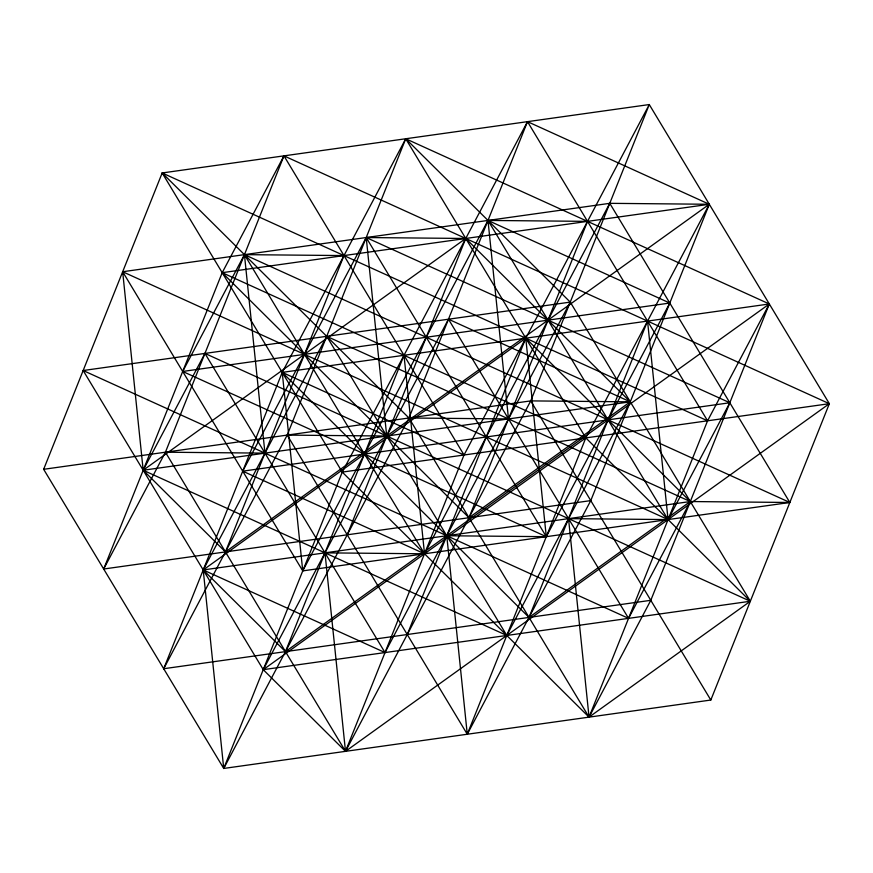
<?xml version="1.0" encoding="UTF-8"?>
<svg xmlns="http://www.w3.org/2000/svg" width="873" height="873" viewBox="0 0 873 873"><rect width="100%" height="100%" fill="white"/><g stroke="black" fill="none" stroke-linecap="round" stroke-linejoin="round"><path stroke-width="1.31" d="M43.65 469.303L162.182 172.963L649.272 104.553L829.35 403.697L710.818 700.037L223.728 768.447L43.65 469.303L530.74 400.893L630.273 401.831L506.787 635.457L143.183 470.241L122.667 271.743L609.758 203.333L709.302 204.271L590.77 500.611L467.273 734.237L287.195 435.103L405.727 138.763L769.32 303.979L650.8 600.318L589.046 717.137L342.26 472.107L162.182 172.963L707.577 420.797L769.32 303.979L282.23 372.389L163.698 668.729L650.8 600.318M590.77 500.611L103.68 569.021L222.2 272.682L283.954 155.863L829.35 403.697L345.501 751.347L263.242 669.667L83.164 370.523L570.255 302.113L750.333 601.257L589.046 717.137L408.968 417.992L162.182 172.963M225.452 551.922L709.302 204.271L527.499 121.653L408.968 417.992L223.728 768.447L203.213 569.949L525.775 338.189L546.291 536.677L446.758 535.749L467.273 734.237L585.805 437.897L709.302 204.271L222.2 272.682L468.997 517.711L630.273 401.831L448.482 319.212L263.242 669.667L750.333 601.257L204.937 353.423L143.183 470.241L225.452 551.922L343.973 255.571L244.44 254.643L182.697 371.462L546.291 536.677L669.787 303.051L487.985 220.433L302.745 570.887L122.667 271.743L668.063 519.577L729.817 402.759L366.213 237.543L242.727 471.169L424.518 553.788L609.758 203.333L789.836 502.477L302.745 570.887L282.23 372.389L405.727 138.763L570.255 302.113L385.015 652.567L203.213 569.949L326.709 336.323L690.303 501.539L789.836 502.477L244.44 254.643L264.956 453.142L165.423 452.203L103.68 569.021M223.728 768.447L342.26 472.107L527.499 121.653L707.577 420.797L589.046 717.137L568.53 518.638L668.063 519.577L647.548 321.078L529.027 617.429L282.23 372.389L464.032 455.008L649.272 104.553L530.74 400.893L345.501 751.347L165.423 452.203L283.954 155.863L464.032 455.008L345.501 751.347L324.985 552.849L424.518 553.788L404.003 355.289L285.471 651.629L203.213 569.949L690.303 501.539L628.56 618.357L83.164 370.523M347.225 534.811L465.746 238.471L366.213 237.543L386.728 436.031L287.195 435.103L163.698 668.729M407.255 634.529L525.775 338.189L690.303 501.539L529.027 617.429M468.997 517.711L587.529 221.371L487.985 220.433L508.501 418.931L408.968 417.992M285.471 651.629L769.32 303.979M263.242 669.667L585.805 437.897L750.333 601.257M182.697 371.462L669.787 303.051M242.727 471.169L729.817 402.759M342.26 472.107L829.35 403.697M222.2 272.682L585.805 437.897L405.727 138.763M487.985 220.433L668.063 519.577M530.74 400.893L710.818 700.037M448.482 319.212L628.56 618.357M366.213 237.543L546.291 536.677M326.709 336.323L506.787 635.457M244.44 254.643L424.518 553.788M204.937 353.423L385.015 652.567M465.746 238.471L143.183 470.241L630.273 401.831L465.746 238.471"/></g></svg>
